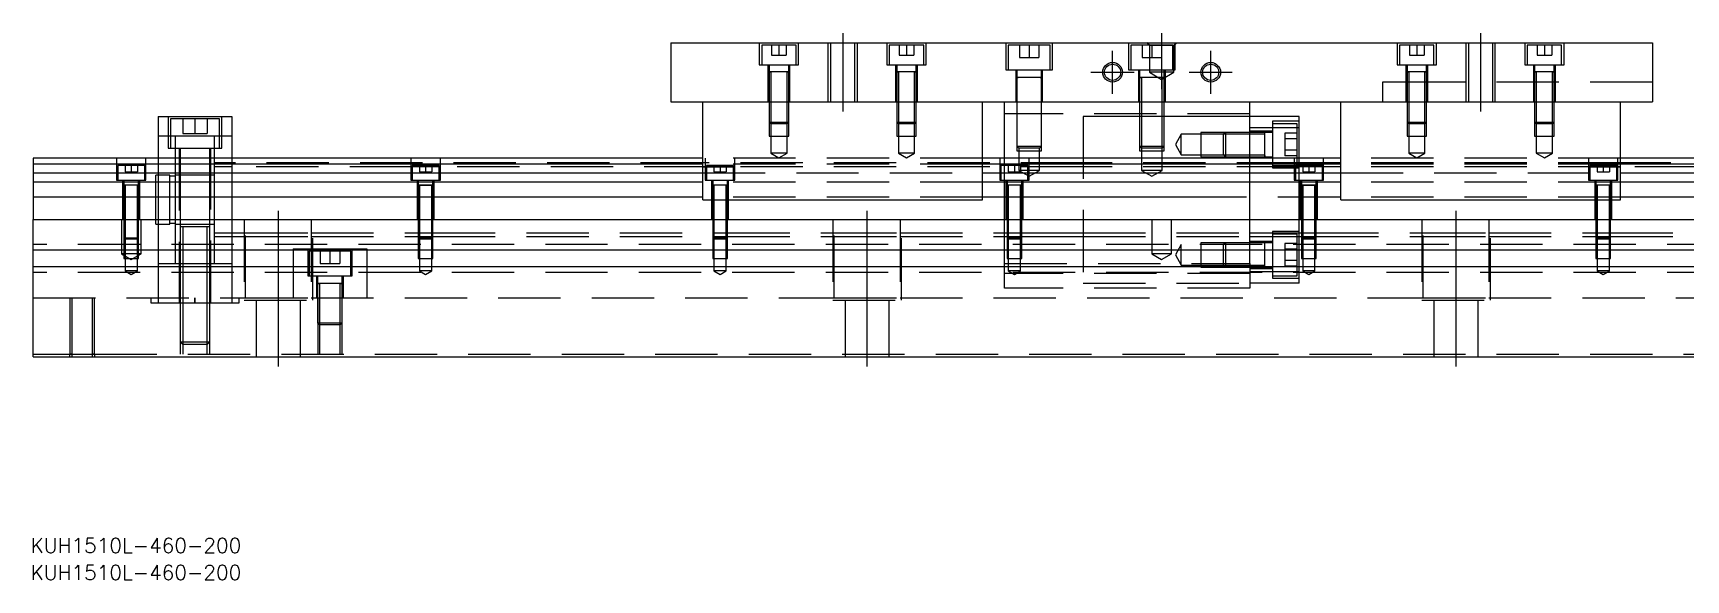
# Model space of a CAD drawing. Extents: x -12 to 673, y -283 to 102.
# Drawn here: x 0 to 336.8, y -282.5 to -171 of the extents above; entities that cross this region are included whole.
import ezdxf

# ---------------------------------------------------------------- set-up
doc = ezdxf.new("R2010")
doc.units = 0
doc.linetypes.add('CENTER', pattern=[50.8, 31.75, -6.35, 6.35, -6.35])
doc.linetypes.add('DASHED', pattern=[19.05, 12.7, -6.35])
doc.layers.get('0').update_dxf_attribs({"linetype": 'CONTINUOUS'})
doc.layers.add('CENTER', color=1, linetype='CENTER')
doc.styles.get("Standard").update_dxf_attribs({"font": 'txt.shx', "height": 3, "bigfont": 'bigfont.shx'})

# ---------------------------------------------------------------- blocks, each defined once
blk = doc.blocks.new('*U2')
at = {"color": 7, "linetype": 'CONTINUOUS'}
blk.add_text('KUH1510L-460-200', height=3, dxfattribs=at).set_placement((-0.52, -282.51))
blk = doc.blocks.new('*U3')
at = {"color": 7, "linetype": 'CONTINUOUS'}
blk.add_text('KUH1510L-460-200', height=3, dxfattribs=at).set_placement((-0.52, -276.97))

msp = doc.modelspace()

# ---------------------------------------------------------------- linework, layer by layer
at = {"color": 7, "linetype": 'CONTINUOUS'}
for p, q in [((130, -172.99), (330, -172.99)), ((130, -172.99), (130, -184.99)), ((330, -172.99), (330, -184.99)), ((201, -180.09), (200.499994, -180.09)), ((201.35, -180.09), (201, -180.09)), ((205, -180.09), (204.65, -180.09)), ((205.500006, -180.09), (205, -180.09)), ((130, -184.99), (330, -184.99)), ((136.5, -204.99), (136.5, -184.99)), ((193.5, -204.99), (193.5, -184.99)), ((198, -196.49), (198, -184.99)), ((248, -196.49), (248, -184.99)), ((266.5, -204.99), (266.5, -184.99)), ((323.5, -204.99), (323.5, -184.99)), ((25.5, -187.99), (25.5, -196.49)), ((25.5, -187.99), (40.5, -187.99)), ((40.5, -187.99), (40.5, -196.49)), ((258, -187.99), (248, -187.99)), ((258, -196.49), (258, -187.99)), ((0, -196.49), (0, -197.742272)), ((136.5, -196.49), (0, -196.49)), ((136.5, -197.742272), (0, -197.742272)), ((0, -197.742272), (0, -199.51668)), ((266.5, -196.49), (193.5, -196.49)), ((266.5, -197.742272), (193.5, -197.742272)), ((460, -196.49), (323.5, -196.49)), ((460, -197.742272), (323.5, -197.742272)), ((0, -199.51668), (136.5, -199.51668)), ((0, -199.51668), (0, -201.413076)), ((0, -201.413076), (0, -204.467372)), ((136.5, -201.413076), (0, -201.413076)), ((193.5, -199.51668), (266.5, -199.51668)), ((266.5, -201.413076), (193.5, -201.413076)), ((323.5, -199.51668), (460, -199.51668)), ((460, -201.413076), (323.5, -201.413076)), ((136.5, -204.467372), (0, -204.467372)), ((0, -204.467372), (0, -208.99)), ((136.5, -204.99), (193.5, -204.99)), ((241.5, -204.467372), (193.5, -204.467372)), ((266.5, -204.99), (323.5, -204.99)), ((460, -204.467372), (323.5, -204.467372)), ((0, -208.99), (460, -208.99)), ((0, -215.29), (0, -208.99)), ((261.25, -211.74), (261.5, -211.74)), ((460, -215.29), (0, -215.29)), ((0, -218.69), (0, -215.29)), ((0, -236.99), (0, -218.69)), ((460, -218.69), (0, -218.69)), ((251, -218.740006), (251, -218.69)), ((0, -236.99), (460, -236.99))]:
    msp.add_line(p, q, dxfattribs=at)
at = {"color": 3, "linetype": 'DASHED'}
for p, q in [((148, -172.99), (148, -177.49)), ((155.5, -173.49), (148.5, -173.49)), ((148.5, -173.49), (148.5, -177.49)), ((150.5, -173.49), (150.5, -175.49)), ((152, -173.49), (152, -175.49)), ((153.5, -173.49), (153.5, -175.49)), ((155.5, -177.49), (155.5, -173.49)), ((156, -177.49), (156, -172.99)), ((162.000006, -172.99), (162.000006, -184.99)), ((162.5, -172.99), (162.5, -184.99)), ((167.5, -184.99), (167.5, -172.99)), ((167.999994, -184.99), (167.999994, -172.99)), ((174, -172.99), (174, -177.49)), ((181.5, -173.49), (174.5, -173.49)), ((174.5, -173.49), (174.5, -177.49)), ((176.5, -173.49), (176.5, -175.49)), ((178, -173.49), (178, -175.49)), ((179.5, -173.49), (179.5, -175.49)), ((181.5, -177.49), (181.5, -173.49)), ((182, -177.49), (182, -172.99)), ((198.25, -172.99), (198.25, -178.49)), ((199.5, -173.49), (198.75, -173.49)), ((198.75, -173.49), (198.75, -178.49)), ((206.5, -173.49), (199.5, -173.49)), ((201, -173.49), (201, -175.99)), ((203, -173.49), (203, -175.49)), ((205, -173.49), (205, -175.99)), ((207.25, -173.49), (206.5, -173.49)), ((207.25, -178.49), (207.25, -173.49)), ((207.75, -178.49), (207.75, -172.99)), ((223.25, -172.99), (223.25, -178.49)), ((232.25, -173.49), (223.75, -173.49)), ((223.75, -173.49), (223.75, -178.49)), ((226, -173.49), (226, -175.99)), ((227.5, -173.49), (227, -172.99)), ((227.5, -173.49), (227.5, -178.99)), ((227.5, -173.49), (232.5, -173.49)), ((228, -173.49), (228, -175.99)), ((230, -173.49), (230, -175.99)), ((232.25, -178.49), (232.25, -173.49)), ((232.5, -173.49), (233, -172.99)), ((232.5, -178.99), (232.5, -173.49)), ((232.75, -178.49), (232.75, -172.99)), ((278, -172.99), (278, -177.49)), ((285.5, -173.49), (278.5, -173.49)), ((278.5, -173.49), (278.5, -177.49)), ((280.5, -173.49), (280.5, -175.49)), ((282, -173.49), (282, -175.49)), ((283.5, -173.49), (283.5, -175.49)), ((285.5, -177.49), (285.5, -173.49)), ((286, -177.49), (286, -172.99)), ((292.000006, -172.99), (292.000006, -184.99)), ((292.5, -172.99), (292.5, -184.99)), ((297.5, -184.99), (297.5, -172.99)), ((297.999994, -184.99), (297.999994, -172.99)), ((304, -172.99), (304, -177.49)), ((311.5, -173.49), (304.5, -173.49)), ((304.5, -173.49), (304.5, -177.49)), ((306.5, -173.49), (306.5, -175.49)), ((308, -173.49), (308, -175.49)), ((309.5, -173.49), (309.5, -175.49)), ((311.5, -177.49), (311.5, -173.49)), ((312, -177.49), (312, -172.99)), ((148, -177.49), (156, -177.49)), ((149.75, -177.49), (149.75, -184.99)), ((150, -177.49), (150, -178.89)), ((150.5, -175.49), (152, -175.49)), ((152, -175.49), (153.5, -175.49)), ((154, -178.89), (154, -177.49)), ((154.25, -184.99), (154.25, -177.49)), ((174, -177.49), (182, -177.49)), ((175.75, -177.49), (175.75, -184.99)), ((176, -177.49), (176, -178.89)), ((176.5, -175.49), (178, -175.49)), ((178, -175.49), (179.5, -175.49)), ((180, -178.89), (180, -177.49)), ((180.25, -184.99), (180.25, -177.49)), ((198.25, -178.49), (207.75, -178.49)), ((200.25, -178.49), (200.25, -184.99)), ((200.5, -178.49), (200.5, -180.09)), ((201, -175.99), (203, -175.99)), ((203, -175.49), (203, -175.99)), ((203, -175.99), (205, -175.99)), ((205.5, -180.09), (205.5, -178.49)), ((205.75, -184.99), (205.75, -178.49)), ((223.25, -178.49), (232.75, -178.49)), ((225.25, -178.49), (225.25, -184.99)), ((225.5, -178.49), (225.5, -180.09)), ((226, -175.99), (228, -175.99)), ((228, -175.99), (230, -175.99)), ((230.5, -180.09), (230.5, -178.49)), ((230.75, -184.99), (230.75, -178.49)), ((278, -177.49), (286, -177.49)), ((279.75, -177.49), (279.75, -184.99)), ((280, -177.49), (280, -178.89)), ((280.5, -175.49), (282, -175.49)), ((282, -175.49), (283.5, -175.49)), ((284, -178.89), (284, -177.49)), ((284.25, -184.99), (284.25, -177.49)), ((304, -177.49), (312, -177.49)), ((305.75, -177.49), (305.75, -184.99)), ((306, -177.49), (306, -178.89)), ((306.5, -175.49), (308, -175.49)), ((308, -175.49), (309.5, -175.49)), ((310, -178.89), (310, -177.49)), ((310.25, -184.99), (310.25, -177.49)), ((150, -178.885), (150, -178.89)), ((150, -178.89), (150.216462, -178.89)), ((150.216708, -178.89), (150, -178.89)), ((150, -178.89), (150, -178.895)), ((150, -178.89), (150, -184.99)), ((153.783332, -178.89), (150.216708, -178.89)), ((150.35, -178.89), (150.35, -184.99)), ((153.65, -184.99), (153.65, -178.89)), ((154, -178.89), (153.783332, -178.89)), ((153.783538, -178.89), (154, -178.89)), ((154, -178.89), (154, -178.885)), ((154, -178.895), (154, -178.89)), ((154, -184.99), (154, -178.89)), ((176, -178.885), (176, -178.89)), ((176, -178.89), (176.216462, -178.89)), ((176.216708, -178.89), (176, -178.89)), ((176, -178.89), (176, -178.895)), ((176, -178.89), (176, -184.99)), ((179.783332, -178.89), (176.216708, -178.89)), ((176.35, -178.89), (176.35, -184.99)), ((179.65, -184.99), (179.65, -178.89)), ((180, -178.89), (179.783332, -178.89)), ((179.783538, -178.89), (180, -178.89)), ((180, -178.89), (180, -178.885)), ((180, -178.895), (180, -178.89)), ((180, -184.99), (180, -178.89)), ((200.5, -180.085), (200.5, -180.09)), ((200.5, -180.09), (200.757448, -180.09)), ((200.757468, -180.09), (200.5, -180.09)), ((200.5, -180.09), (200.5, -180.095)), ((200.5, -180.09), (200.5, -184.99)), ((200.999654, -180.09), (200.757468, -180.09)), ((201.349616, -180.09), (200.999654, -180.09)), ((204.650424, -180.09), (201.349616, -180.09)), ((205.000386, -180.09), (204.650424, -180.09)), ((205.242552, -180.09), (205.000386, -180.09)), ((205.5, -180.09), (205.242552, -180.09)), ((205.242602, -180.09), (205.5, -180.09)), ((205.5, -180.09), (205.5, -180.085)), ((205.5, -180.095), (205.5, -180.09)), ((205.5, -184.99), (205.5, -180.09)), ((225.5, -180.085), (225.5, -180.09)), ((225.5, -180.09), (225.757448, -180.09)), ((225.757468, -180.09), (225.5, -180.09)), ((225.5, -180.09), (225.5, -184.99)), ((225.5, -180.09), (225.5, -180.095)), ((230.242552, -180.09), (225.757468, -180.09)), ((225.9, -180.09), (225.9, -184.99)), ((232.5, -178.99), (227.5, -178.99)), ((227.5, -178.99), (230, -180.433376)), ((230, -180.433376), (232.5, -178.99)), ((230.1, -184.99), (230.1, -180.09)), ((230.5, -180.09), (230.242552, -180.09)), ((230.242602, -180.09), (230.5, -180.09)), ((230.5, -180.09), (230.5, -180.085)), ((230.5, -184.99), (230.5, -180.09)), ((230.5, -180.095), (230.5, -180.09)), ((285, -180.99), (275, -180.99)), ((275, -180.99), (275, -184.99)), ((280, -178.885), (280, -178.89)), ((280, -178.89), (280.216462, -178.89)), ((280.216708, -178.89), (280, -178.89)), ((280, -178.89), (280, -178.895)), ((280, -178.89), (280, -184.99)), ((283.783332, -178.89), (280.216708, -178.89)), ((280.35, -178.89), (280.35, -184.99)), ((283.65, -184.99), (283.65, -178.89)), ((284, -178.89), (283.783332, -178.89)), ((283.783538, -178.89), (284, -178.89)), ((284, -178.89), (284, -178.885)), ((284, -178.895), (284, -178.89)), ((284, -184.99), (284, -178.89)), ((330, -180.99), (285, -180.99)), ((306, -178.885), (306, -178.89)), ((306, -178.89), (306.216462, -178.89)), ((306.216708, -178.89), (306, -178.89)), ((306, -178.89), (306, -178.895)), ((306, -178.89), (306, -184.99)), ((309.783332, -178.89), (306.216708, -178.89)), ((306.35, -178.89), (306.35, -184.99)), ((309.65, -184.99), (309.65, -178.89)), ((310, -178.89), (309.783332, -178.89)), ((309.783538, -178.89), (310, -178.89)), ((310, -178.89), (310, -178.885)), ((310, -178.895), (310, -178.89)), ((310, -184.99), (310, -178.89)), ((150, -184.99), (150, -189.14)), ((150.000006, -184.99), (150.000006, -189.140006)), ((150.35, -184.99), (150.35, -189.49)), ((153.65, -189.49), (153.65, -184.99)), ((153.999994, -189.140006), (153.999994, -184.99)), ((154, -189.14), (154, -184.99)), ((176, -184.99), (176, -189.14)), ((176.000006, -184.99), (176.000006, -189.140006)), ((176.35, -184.99), (176.35, -189.49)), ((179.65, -189.49), (179.65, -184.99)), ((179.999994, -189.140006), (179.999994, -184.99)), ((180, -189.14), (180, -184.99)), ((200.5, -184.99), (200.5, -194.09)), ((200.500006, -184.99), (200.500002, -194.09)), ((205.499998, -194.09), (205.499994, -184.99)), ((205.5, -194.09), (205.5, -184.99)), ((225.5, -184.99), (225.5, -194.09)), ((225.500006, -184.99), (225.500002, -194.09)), ((225.9, -184.99), (225.9, -194.49)), ((230.1, -194.49), (230.1, -184.99)), ((230.499998, -194.09), (230.499994, -184.99)), ((230.5, -194.09), (230.5, -184.99)), ((280, -184.99), (280, -189.14)), ((280.000006, -184.99), (280.000002, -189.14)), ((280.35, -184.99), (280.35, -189.49)), ((283.65, -189.49), (283.65, -184.99)), ((283.999998, -189.14), (283.999994, -184.99)), ((284, -189.14), (284, -184.99)), ((306, -184.99), (306, -189.14)), ((306.000006, -184.99), (306.000002, -189.14)), ((306.35, -184.99), (306.35, -189.49)), ((309.65, -189.49), (309.65, -184.99)), ((309.999998, -189.14), (309.999994, -184.99)), ((310, -189.14), (310, -184.99)), ((27.5, -187.99), (27.5, -194.49)), ((38, -188.49), (28, -188.49)), ((28, -188.49), (28, -194.49)), ((30.5, -188.49), (30.5, -191.49)), ((33, -188.49), (33, -191.49)), ((35.5, -188.49), (35.5, -191.49)), ((38, -194.49), (38, -188.49)), ((38.5, -194.49), (38.5, -187.99)), ((248, -187.49), (198, -187.49)), ((214, -187.99), (214, -221.99)), ((225.5, -187.99), (214, -187.99)), ((225.9, -187.99), (225.5, -187.99)), ((230.1, -187.99), (225.9, -187.99)), ((230.5, -187.99), (230.1, -187.99)), ((241.5, -187.99), (230.5, -187.99)), ((248, -187.99), (241.5, -187.99)), ((29, -191.99), (25.5, -191.99)), ((29, -194.49), (29, -191.99)), ((37, -191.99), (29, -191.99)), ((30.5, -191.49), (33, -191.49)), ((33, -191.49), (35.5, -191.49)), ((37, -194.49), (37, -191.99)), ((40.5, -191.99), (37, -191.99)), ((150, -189.14), (154, -189.14)), ((150, -189.14), (150.35, -189.49)), ((150.000006, -189.140006), (150.000006, -191.99)), ((150.000006, -191.99), (153.999994, -191.99)), ((153.65, -189.49), (150.35, -189.49)), ((150.35, -189.49), (150.35, -191.99)), ((150.35, -191.99), (150.35, -195.49)), ((153.65, -189.49), (154, -189.14)), ((153.65, -191.99), (153.65, -189.49)), ((153.65, -195.49), (153.65, -191.99)), ((153.999994, -191.99), (153.999994, -189.140006)), ((176, -189.14), (180, -189.14)), ((176, -189.14), (176.35, -189.49)), ((176.000006, -189.140006), (176.000006, -191.99)), ((176.000006, -191.99), (179.999994, -191.99)), ((179.65, -189.49), (176.35, -189.49)), ((176.35, -189.49), (176.35, -191.99)), ((176.35, -191.99), (176.35, -195.49)), ((179.65, -189.49), (180, -189.14)), ((179.65, -191.99), (179.65, -189.49)), ((179.65, -195.49), (179.65, -191.99)), ((179.999994, -191.99), (179.999994, -189.140006)), ((234, -191.64), (232.787564, -193.74)), ((234, -195.84), (234, -191.64)), ((238, -191.64), (234, -191.64)), ((238, -191.240006), (238, -196.239994)), ((241.5, -191.240006), (238, -191.240006)), ((242.6, -191.64), (238, -191.64)), ((242.999994, -191.240006), (241.5, -191.240006)), ((243, -191.24), (242.6, -191.64)), ((242.6, -195.84), (242.6, -191.64)), ((248, -191.64), (242.6, -191.64)), ((248, -191.240006), (242.999994, -191.240006)), ((243, -191.24), (243, -196.24)), ((248, -191.24), (243, -191.24)), ((255.000006, -190.293062), (248, -190.293062)), ((252.6, -190.99), (248, -190.99)), ((251, -191.24), (248, -191.24)), ((251, -191.64), (248, -191.64)), ((251, -191.24), (250.995, -191.24)), ((251, -191.497468), (251, -191.24)), ((251.005, -191.24), (251, -191.24)), ((252.6, -191.24), (251, -191.24)), ((251, -193.589954), (251, -191.497468)), ((252.6, -188.99), (252.6, -198.49)), ((258, -188.99), (252.6, -188.99)), ((257.6, -189.49), (252.6, -189.49)), ((255.35, -189.49), (255.000006, -189.49)), ((258, -190.293062), (255.000006, -190.293062)), ((255.1, -191.430598), (255.1, -192.5853)), ((257.6, -191.430598), (255.1, -191.430598)), ((257.6, -197.99), (257.6, -189.49)), ((280, -189.14), (284, -189.14)), ((280, -189.14), (280.35, -189.49)), ((280.000002, -189.14), (280.000006, -191.99)), ((280.000006, -191.99), (283.999994, -191.99)), ((283.65, -189.49), (280.35, -189.49)), ((280.35, -189.49), (280.35, -191.99)), ((280.35, -191.99), (280.35, -195.49)), ((283.65, -189.49), (284, -189.14)), ((283.65, -191.99), (283.65, -189.49)), ((283.65, -195.49), (283.65, -191.99)), ((283.999994, -191.99), (283.999998, -189.14)), ((306, -189.14), (310, -189.14)), ((306, -189.14), (306.35, -189.49)), ((306.000002, -189.14), (306.000006, -191.99)), ((306.000006, -191.99), (309.999994, -191.99)), ((309.65, -189.49), (306.35, -189.49)), ((306.35, -189.49), (306.35, -191.99)), ((306.35, -191.99), (306.35, -195.49)), ((309.65, -189.49), (310, -189.14)), ((309.65, -191.99), (309.65, -189.49)), ((309.65, -195.49), (309.65, -191.99)), ((309.999994, -191.99), (309.999998, -189.14)), ((27.5, -194.49), (38.5, -194.49)), ((29, -196.49), (29, -194.49)), ((29.75, -194.49), (29.75, -225.99)), ((30, -194.49), (30, -196.49)), ((36, -196.49), (36, -194.49)), ((36.25, -225.99), (36.25, -194.49)), ((37, -196.49), (37, -194.49)), ((200.5, -194.09), (205.5, -194.09)), ((200.5, -194.09), (200.9, -194.49)), ((200.500002, -194.09), (200.500006, -194.99)), ((200.500006, -194.99), (205.499994, -194.99)), ((205.1, -194.49), (200.9, -194.49)), ((200.9, -194.49), (200.9, -194.99)), ((200.9, -194.99), (200.9, -198.99)), ((205.1, -194.49), (205.5, -194.09)), ((205.1, -194.99), (205.1, -194.49)), ((205.1, -198.99), (205.1, -194.99)), ((205.499994, -194.99), (205.499998, -194.09)), ((225.5, -194.09), (230.5, -194.09)), ((225.5, -194.09), (225.9, -194.49)), ((225.500002, -194.09), (225.500006, -194.99)), ((225.500006, -194.99), (230.499994, -194.99)), ((230.1, -194.49), (225.9, -194.49)), ((225.9, -194.49), (225.9, -194.99)), ((225.9, -194.99), (225.9, -198.99)), ((230.1, -194.49), (230.5, -194.09)), ((230.1, -194.99), (230.1, -194.49)), ((230.1, -198.99), (230.1, -194.99)), ((230.499994, -194.99), (230.499998, -194.09)), ((232.787564, -193.74), (234, -195.84)), ((251, -193.94002), (251, -193.589954)), ((251, -195.982552), (251, -193.94002)), ((257.6, -192.5853), (255.1, -192.5853)), ((255.1, -192.5853), (255.1, -194.8947)), ((257.6, -194.8947), (255.1, -194.8947)), ((255.1, -194.8947), (255.1, -196.049402)), ((17, -196.49), (17, -200.99)), ((22.75, -197.99), (17.25, -197.99)), ((17.25, -197.99), (17.25, -200.99)), ((18.75, -197.99), (18.75, -199.29)), ((20, -197.99), (20, -199.29)), ((21.25, -197.99), (21.25, -199.29)), ((22.75, -200.99), (22.75, -197.99)), ((23, -200.99), (23, -196.49)), ((25.5, -196.49), (25.5, -208.99)), ((29, -204.99), (29, -196.49)), ((30, -196.49), (30, -208.99)), ((36, -208.99), (36, -196.49)), ((37, -204.99), (37, -196.49)), ((40.5, -197.49), (37, -197.49)), ((40.5, -198.24), (37, -198.24)), ((40.5, -196.49), (40.5, -208.99)), ((136.5, -197.49), (40.5, -197.49)), ((77.25, -198.24), (40.5, -198.24)), ((77, -196.49), (77, -200.99)), ((82.75, -197.99), (77.25, -197.99)), ((77.25, -197.99), (77.25, -200.99)), ((82.75, -198.24), (77.25, -198.24)), ((78.75, -197.99), (78.75, -199.29)), ((80, -197.99), (80, -199.29)), ((81.25, -197.99), (81.25, -199.29)), ((82.75, -200.99), (82.75, -197.99)), ((137.25, -198.24), (82.75, -198.24)), ((83, -200.99), (83, -196.49)), ((193.5, -196.49), (136.5, -196.49)), ((214, -197.49), (136.5, -197.49)), ((193.5, -197.742272), (136.5, -197.742272)), ((214, -198.24), (136.5, -198.24)), ((136.5, -198.24), (142.75, -198.24)), ((137, -196.49), (137, -200.99)), ((142.75, -197.99), (137.25, -197.99)), ((137.25, -197.99), (137.25, -200.99)), ((142.75, -198.24), (137.25, -198.24)), ((138.75, -197.99), (138.75, -199.29)), ((140, -197.99), (140, -199.29)), ((141.25, -197.99), (141.25, -199.29)), ((142.75, -200.99), (142.75, -197.99)), ((143, -200.99), (143, -196.49)), ((153.65, -195.49), (150.35, -195.49)), ((150.35, -195.49), (152, -196.442628)), ((152, -196.442628), (153.65, -195.49)), ((179.65, -195.49), (176.35, -195.49)), ((176.35, -195.49), (178, -196.442628)), ((178, -196.442628), (179.65, -195.49)), ((197, -196.49), (197, -200.99)), ((202.75, -197.99), (197.25, -197.99)), ((197.25, -197.99), (197.25, -200.99)), ((198, -200.99), (198, -196.49)), ((198.75, -197.99), (198.75, -199.29)), ((200, -197.99), (200, -199.29)), ((201.25, -197.99), (201.25, -199.29)), ((202.75, -200.99), (202.75, -197.99)), ((203, -200.99), (203, -196.49)), ((258, -197.49), (214, -197.49)), ((258, -198.24), (214, -198.24)), ((234, -195.84), (238, -195.84)), ((238, -195.84), (242.6, -195.84)), ((238, -196.239994), (243, -196.239994)), ((242.6, -195.84), (243, -196.24)), ((242.6, -195.84), (248, -195.84)), ((243, -196.239994), (248, -196.239994)), ((243, -196.24), (248, -196.239998)), ((248, -195.84), (251, -195.84)), ((248, -196.239998), (251.005, -196.24)), ((248, -204.99), (248, -196.49)), ((250.995, -196.24), (252.6, -196.24)), ((251, -196.24), (251, -195.982552)), ((251, -195.982602), (251, -196.24)), ((252.6, -197.99), (257.25, -197.99)), ((252.6, -198.49), (258, -198.49)), ((257.6, -196.049402), (255.1, -196.049402)), ((257, -196.49), (257, -200.99)), ((262.75, -197.99), (257.25, -197.99)), ((257.25, -197.99), (257.25, -200.99)), ((258, -200.99), (258, -196.49)), ((323.5, -197.49), (258, -197.49)), ((323.5, -198.24), (258, -198.24)), ((258.75, -197.99), (258.75, -199.29)), ((260, -197.99), (260, -199.29)), ((261.25, -197.99), (261.25, -199.29)), ((262.75, -200.99), (262.75, -197.99)), ((263, -200.99), (263, -196.49)), ((323.5, -196.49), (266.5, -196.49)), ((323.5, -197.742272), (266.5, -197.742272)), ((283.65, -195.49), (280.35, -195.49)), ((280.35, -195.49), (282, -196.442628)), ((282, -196.442628), (283.65, -195.49)), ((309.65, -195.49), (306.35, -195.49)), ((306.35, -195.49), (308, -196.442628)), ((308, -196.442628), (309.65, -195.49)), ((317, -196.49), (317, -200.99)), ((322.75, -197.99), (317.25, -197.99)), ((317.25, -197.99), (317.25, -200.99)), ((322.75, -198.24), (317.25, -198.24)), ((317.25, -198.24), (323.5, -198.24)), ((318.75, -197.99), (318.75, -199.29)), ((320, -197.99), (320, -199.29)), ((321.25, -197.99), (321.25, -199.29)), ((322.75, -200.99), (322.75, -197.99)), ((377.25, -198.24), (322.75, -198.24)), ((323, -200.99), (323, -196.49)), ((410, -197.49), (323.5, -197.49)), ((17, -200.99), (23, -200.99)), ((18.25, -200.99), (18.25, -208.99)), ((18.5, -200.99), (18.5, -201.99)), ((18.5, -201.985), (18.5, -201.99)), ((18.624678, -201.99), (18.5, -201.99)), ((18.5, -201.99), (18.5, -208.99)), ((18.5, -201.99), (18.5, -201.995)), ((19.998804, -201.99), (18.624678, -201.99)), ((18.75, -199.29), (20, -199.29)), ((18.75, -201.99), (18.75, -208.99)), ((21.37533, -201.99), (19.998804, -201.99)), ((20, -199.29), (21.25, -199.29)), ((21.25, -208.99), (21.25, -201.99)), ((21.5, -201.99), (21.37533, -201.99)), ((21.5, -201.99), (21.5, -200.99)), ((21.5, -201.99), (21.5, -201.985)), ((21.5, -208.99), (21.5, -201.99)), ((21.5, -201.995), (21.5, -201.99)), ((21.75, -208.99), (21.75, -200.99)), ((25, -204.99), (25, -199.99)), ((25.5, -199.99), (25, -199.99)), ((27.85, -199.99), (25.5, -199.99)), ((27.85, -204.99), (27.85, -199.99)), ((29, -200.19), (27.85, -200.19)), ((30, -199.99), (29, -199.99)), ((36, -199.99), (30, -199.99)), ((37, -199.99), (36, -199.99)), ((77, -200.99), (83, -200.99)), ((78.25, -200.99), (78.25, -208.99)), ((78.5, -200.99), (78.5, -201.99)), ((78.5, -201.985), (78.5, -201.99)), ((78.5, -201.99), (78.62467, -201.99)), ((78.624678, -201.99), (78.5, -201.99)), ((78.5, -201.99), (78.5, -201.995)), ((78.5, -201.99), (78.5, -208.99)), ((78.62467, -201.99), (81.375392, -201.99)), ((79.998804, -201.99), (78.624678, -201.99)), ((78.75, -199.29), (80, -199.29)), ((78.75, -201.99), (78.75, -208.99)), ((81.37533, -201.99), (79.998804, -201.99)), ((80, -199.29), (81.25, -199.29)), ((81.25, -208.99), (81.25, -201.99)), ((81.5, -201.99), (81.37533, -201.99)), ((81.375392, -201.99), (81.5, -201.99)), ((81.5, -201.99), (81.5, -200.99)), ((81.5, -201.99), (81.5, -201.985)), ((81.5, -201.995), (81.5, -201.99)), ((81.5, -208.99), (81.5, -201.99)), ((81.75, -208.99), (81.75, -200.99)), ((136.5, -199.51668), (193.5, -199.51668)), ((193.5, -201.413076), (136.5, -201.413076)), ((137, -200.99), (143, -200.99)), ((138.25, -200.99), (138.25, -208.99)), ((138.5, -200.99), (138.5, -201.99)), ((138.5, -201.985), (138.5, -201.99)), ((138.624678, -201.99), (138.5, -201.99)), ((138.5, -201.99), (138.5, -208.99)), ((138.5, -201.99), (138.5, -201.995)), ((139.998804, -201.99), (138.624678, -201.99)), ((138.75, -199.29), (140, -199.29)), ((138.75, -201.99), (138.75, -208.99)), ((141.37533, -201.99), (139.998804, -201.99)), ((140, -199.29), (141.25, -199.29)), ((141.25, -208.99), (141.25, -201.99)), ((141.5, -201.99), (141.37533, -201.99)), ((141.5, -201.99), (141.5, -200.99)), ((141.5, -201.99), (141.5, -201.985)), ((141.5, -208.99), (141.5, -201.99)), ((141.5, -201.995), (141.5, -201.99)), ((141.75, -208.99), (141.75, -200.99)), ((197, -200.99), (203, -200.99)), ((198, -204.99), (198, -200.99)), ((198.25, -200.99), (198.25, -208.99)), ((198.5, -200.99), (198.5, -201.99)), ((198.5, -201.985), (198.5, -201.99)), ((198.624678, -201.99), (198.5, -201.99)), ((198.5, -201.99), (198.5, -204.99)), ((198.5, -201.99), (198.5, -201.995)), ((199.998804, -201.99), (198.624678, -201.99)), ((198.75, -199.29), (200, -199.29)), ((198.75, -201.99), (198.75, -204.99)), ((201.37533, -201.99), (199.998804, -201.99)), ((200, -199.29), (201.25, -199.29)), ((205.1, -198.99), (200.9, -198.99)), ((200.9, -198.99), (203, -200.202436)), ((201.25, -204.99), (201.25, -201.99)), ((201.5, -201.99), (201.37533, -201.99)), ((201.5, -201.99), (201.5, -200.99)), ((201.5, -201.99), (201.5, -201.985)), ((201.5, -204.99), (201.5, -201.99)), ((201.5, -201.995), (201.5, -201.99)), ((201.75, -208.99), (201.75, -200.99)), ((203, -200.202436), (205.1, -198.99)), ((230.1, -198.99), (225.9, -198.99)), ((225.9, -198.99), (228, -200.202436)), ((228, -200.202436), (230.1, -198.99)), ((257, -200.99), (263, -200.99)), ((258, -204.99), (258, -200.99)), ((258.25, -200.99), (258.25, -208.99)), ((258.5, -200.99), (258.5, -201.99)), ((258.5, -201.985), (258.5, -201.99)), ((258.5, -201.99), (258.62467, -201.99)), ((258.624678, -201.99), (258.5, -201.99)), ((258.5, -201.99), (258.5, -201.995)), ((258.5, -201.99), (258.5, -204.99)), ((258.62467, -201.99), (261.375392, -201.99)), ((259.998804, -201.99), (258.624678, -201.99)), ((258.75, -199.29), (260, -199.29)), ((258.75, -201.99), (258.75, -204.99)), ((261.37533, -201.99), (259.998804, -201.99)), ((260, -199.29), (261.25, -199.29)), ((261.25, -204.99), (261.25, -201.99)), ((261.5, -201.99), (261.37533, -201.99)), ((261.375392, -201.99), (261.5, -201.99)), ((261.5, -201.99), (261.5, -200.99)), ((261.5, -201.99), (261.5, -201.985)), ((261.5, -201.995), (261.5, -201.99)), ((261.5, -204.99), (261.5, -201.99)), ((261.75, -208.99), (261.75, -200.99)), ((266.5, -199.51668), (323.5, -199.51668)), ((323.5, -201.413076), (266.5, -201.413076)), ((317, -200.99), (323, -200.99)), ((318.25, -200.99), (318.25, -208.99)), ((318.5, -200.99), (318.5, -201.99)), ((318.5, -201.985), (318.5, -201.99)), ((318.624678, -201.99), (318.5, -201.99)), ((318.5, -201.99), (318.5, -201.995)), ((318.5, -201.99), (318.5, -208.99)), ((319.998804, -201.99), (318.624678, -201.99)), ((318.75, -199.29), (320, -199.29)), ((318.75, -201.99), (318.75, -208.99)), ((321.37533, -201.99), (319.998804, -201.99)), ((320, -199.29), (321.25, -199.29)), ((321.25, -208.99), (321.25, -201.99)), ((321.5, -201.99), (321.37533, -201.99)), ((321.5, -201.99), (321.5, -200.99)), ((321.5, -201.99), (321.5, -201.985)), ((321.5, -201.995), (321.5, -201.99)), ((321.5, -208.99), (321.5, -201.99)), ((321.75, -208.99), (321.75, -200.99)), ((25, -208.99), (25, -204.99)), ((27.85, -208.99), (27.85, -204.99)), ((29, -208.99), (29, -204.99)), ((37, -208.99), (37, -204.99)), ((193.5, -204.467372), (136.5, -204.467372)), ((198, -208.99), (198, -204.99)), ((198.5, -204.99), (198.5, -208.99)), ((198.75, -204.99), (198.75, -208.99)), ((201.25, -208.99), (201.25, -204.99)), ((201.5, -208.99), (201.5, -204.99)), ((323.5, -204.467372), (241.5, -204.467372)), ((248, -208.99), (248, -204.99)), ((258, -208.99), (258, -204.99)), ((258.5, -204.99), (258.5, -208.99)), ((258.75, -204.99), (258.75, -208.99)), ((261.25, -208.99), (261.25, -204.99)), ((261.5, -208.99), (261.5, -204.99)), ((18, -208.99), (18, -215.99)), ((18.5, -208.99), (18.5, -212.74)), ((18.500006, -208.99), (18.500002, -212.74)), ((18.75, -208.99), (18.75, -212.99)), ((21.25, -212.99), (21.25, -208.99)), ((21.499998, -212.74), (21.499994, -208.99)), ((21.5, -212.74), (21.5, -208.99)), ((22, -215.99), (22, -208.99)), ((25, -209.99), (25, -208.99)), ((25, -209.99), (25.5, -209.99)), ((25.5, -208.99), (25.5, -215.29)), ((25.5, -209.99), (27.85, -209.99)), ((27.85, -209.99), (27.85, -208.99)), ((27.85, -209.79), (29, -209.79)), ((29, -215.29), (29, -208.99)), ((29, -209.99), (30, -209.99)), ((30, -208.99), (30, -210.49)), ((30, -209.99), (36, -209.99)), ((30, -210.485), (30, -210.49)), ((30.349602, -210.49), (30, -210.49)), ((30, -210.49), (30, -215.29)), ((30, -210.49), (30, -210.495)), ((35.65035, -210.49), (30.349602, -210.49)), ((30.5, -210.49), (30.5, -215.29)), ((35.5, -215.29), (35.5, -210.49)), ((36, -210.49), (35.65035, -210.49)), ((36, -210.49), (36, -208.99)), ((36, -209.99), (37, -209.99)), ((36, -210.49), (36, -210.485)), ((36, -215.29), (36, -210.49)), ((36, -210.495), (36, -210.49)), ((37, -215.29), (37, -208.99)), ((37, -211.74), (40.5, -211.74)), ((40.5, -208.99), (40.5, -215.29)), ((40.5, -211.74), (43.291796, -211.74)), ((43, -208.99), (43, -225.49)), ((43.291796, -224.99), (43.291796, -208.99)), ((43.291796, -211.74), (56.708204, -211.74)), ((56.708204, -208.99), (56.708204, -224.99)), ((56.708204, -211.74), (78.5, -211.74)), ((57, -225.49), (57, -208.99)), ((78.5, -208.99), (78.5, -212.74)), ((78.5, -211.74), (78.75, -211.74)), ((78.500006, -208.99), (78.500006, -212.740006)), ((78.75, -208.99), (78.75, -212.99)), ((78.75, -211.74), (81.25, -211.74)), ((81.25, -212.99), (81.25, -208.99)), ((81.25, -211.74), (81.5, -211.74)), ((81.499994, -212.740006), (81.499994, -208.99)), ((81.5, -212.74), (81.5, -208.99)), ((81.5, -211.74), (138.5, -211.74)), ((138.5, -208.99), (138.5, -212.74)), ((138.5, -211.74), (138.75, -211.74)), ((138.500006, -208.99), (138.500006, -212.740006)), ((138.75, -208.99), (138.75, -212.99)), ((138.75, -211.74), (141.25, -211.74)), ((141.25, -212.99), (141.25, -208.99)), ((141.25, -211.74), (141.5, -211.74)), ((141.499994, -212.740006), (141.499994, -208.99)), ((141.5, -212.74), (141.5, -208.99)), ((141.5, -211.74), (163.291796, -211.74)), ((163, -208.99), (163, -225.49)), ((163.291796, -224.99), (163.291796, -208.99)), ((163.291796, -211.74), (176.708204, -211.74)), ((176.708204, -208.99), (176.708204, -224.99)), ((176.708204, -211.74), (198, -211.74)), ((177, -225.49), (177, -208.99)), ((198, -215.29), (198, -208.99)), ((198, -211.74), (198.5, -211.74)), ((198.5, -208.99), (198.5, -212.74)), ((198.5, -211.74), (198.75, -211.74)), ((198.500006, -208.99), (198.500006, -212.740006)), ((198.75, -208.99), (198.75, -212.99)), ((198.75, -211.74), (201.25, -211.74)), ((201.25, -212.99), (201.25, -208.99)), ((201.25, -211.74), (201.5, -211.74)), ((201.499994, -212.740006), (201.499994, -208.99)), ((201.5, -212.74), (201.5, -208.99)), ((201.5, -211.74), (214, -211.74)), ((214, -211.74), (248, -211.74)), ((228, -208.99), (228, -215.99)), ((232, -215.99), (232, -208.99)), ((248, -215.29), (248, -208.99)), ((248, -211.74), (258, -211.74)), ((252.6, -211.49), (252.6, -220.99)), ((258, -211.49), (252.6, -211.49)), ((257.6, -211.99), (252.6, -211.99)), ((257.6, -215.29), (257.6, -211.99)), ((258, -215.29), (258, -208.99)), ((258, -211.74), (258.5, -211.74)), ((258.5, -208.99), (258.5, -212.74)), ((258.5, -211.74), (258.75, -211.74)), ((258.500006, -208.99), (258.500006, -212.740006)), ((258.75, -208.99), (258.75, -212.99)), ((258.75, -211.74), (261.25, -211.74)), ((261.25, -212.99), (261.25, -208.99)), ((261.499994, -212.740006), (261.499994, -208.99)), ((261.5, -212.74), (261.5, -208.99)), ((261.5, -211.74), (283.291796, -211.74)), ((283, -208.99), (283, -225.49)), ((283.291796, -224.99), (283.291796, -208.99)), ((283.291796, -211.74), (296.708204, -211.74)), ((296.708204, -208.99), (296.708204, -224.99)), ((296.708204, -211.74), (318.5, -211.74)), ((297, -225.49), (297, -208.99)), ((318.5, -208.99), (318.5, -212.74)), ((318.5, -211.74), (318.75, -211.74)), ((318.500006, -208.99), (318.500006, -212.740006)), ((318.75, -208.99), (318.75, -212.99)), ((318.75, -211.74), (321.25, -211.74)), ((321.25, -212.99), (321.25, -208.99)), ((321.25, -211.74), (321.5, -211.74)), ((321.499994, -212.740006), (321.499994, -208.99)), ((321.5, -212.74), (321.5, -208.99)), ((321.5, -211.74), (378.5, -211.74)), ((460, -214.14), (0, -214.14)), ((18.5, -212.74), (21.5, -212.74)), ((18.5, -212.74), (18.75, -212.99)), ((18.500002, -212.74), (18.500006, -215.29)), ((18.500006, -215.29), (18.500006, -216.99)), ((21.25, -212.99), (18.75, -212.99)), ((18.75, -212.99), (18.75, -216.99)), ((21.25, -212.99), (21.5, -212.74)), ((21.25, -216.99), (21.25, -212.99)), ((21.499994, -215.29), (21.499998, -212.74)), ((21.499994, -216.99), (21.499994, -215.29)), ((25.5, -215.29), (25.5, -218.69)), ((29, -217.99), (29, -215.29)), ((30, -215.29), (30, -218.69)), ((30.5, -215.29), (30.5, -218.69)), ((35.5, -218.69), (35.5, -215.29)), ((36, -218.69), (36, -215.29)), ((37, -212.49), (40.5, -212.49)), ((37, -217.99), (37, -215.29)), ((40.5, -212.49), (43.291796, -212.49)), ((40.5, -215.29), (40.5, -218.69)), ((43.291796, -212.49), (56.708204, -212.49)), ((53, -214.99), (53, -215.29)), ((53, -214.99), (56.708204, -214.99)), ((53, -215.29), (53, -218.69)), ((56, -214.99), (56, -220.49)), ((56.708204, -215.49), (56.25, -215.49)), ((56.25, -215.49), (56.25, -218.69)), ((56.708204, -212.49), (78.5, -212.49)), ((56.708204, -214.99), (68, -214.99)), ((64.75, -215.49), (56.708204, -215.49)), ((58.5, -215.49), (58.5, -217.99)), ((60.5, -215.49), (60.5, -217.99)), ((62.5, -215.49), (62.5, -217.99)), ((64.75, -218.69), (64.75, -215.49)), ((65, -220.49), (65, -214.99)), ((68, -214.99), (68, -215.29)), ((68, -215.29), (68, -218.69)), ((78.5, -212.49), (78.75, -212.49)), ((78.5, -212.74), (81.5, -212.74)), ((78.5, -212.74), (78.75, -212.99)), ((78.500006, -212.740006), (78.500006, -215.29)), ((78.500006, -215.29), (78.500006, -216.99)), ((78.75, -212.49), (81.25, -212.49)), ((81.25, -212.99), (78.75, -212.99)), ((78.75, -212.99), (78.75, -216.99)), ((81.25, -212.49), (81.5, -212.49)), ((81.25, -212.99), (81.5, -212.74)), ((81.25, -216.99), (81.25, -212.99)), ((81.499994, -215.29), (81.499994, -212.740006)), ((81.499994, -216.99), (81.499994, -215.29)), ((81.5, -212.49), (138.5, -212.49)), ((138.5, -212.49), (138.75, -212.49)), ((138.5, -212.74), (141.5, -212.74)), ((138.5, -212.74), (138.75, -212.99)), ((138.500006, -212.740006), (138.500006, -215.29)), ((138.500006, -215.29), (138.500006, -216.99)), ((138.75, -212.49), (141.25, -212.49)), ((141.25, -212.99), (138.75, -212.99)), ((138.75, -212.99), (138.75, -216.99)), ((141.25, -212.49), (141.5, -212.49)), ((141.25, -212.99), (141.5, -212.74)), ((141.25, -216.99), (141.25, -212.99)), ((141.499994, -215.29), (141.499994, -212.740006)), ((141.499994, -216.99), (141.499994, -215.29)), ((141.5, -212.49), (163.291796, -212.49)), ((163.291796, -212.49), (176.708204, -212.49)), ((176.708204, -212.49), (198, -212.49)), ((198, -212.49), (198.5, -212.49)), ((198, -217.99), (198, -215.29)), ((198.5, -212.49), (198.75, -212.49)), ((198.5, -212.74), (201.5, -212.74)), ((198.5, -212.74), (198.75, -212.99)), ((198.500006, -212.740006), (198.500006, -215.29)), ((198.500006, -215.29), (198.500006, -216.99)), ((198.75, -212.49), (201.25, -212.49)), ((201.25, -212.99), (198.75, -212.99)), ((198.75, -212.99), (198.75, -216.99)), ((201.25, -212.49), (201.5, -212.49)), ((201.25, -212.99), (201.5, -212.74)), ((201.25, -216.99), (201.25, -212.99)), ((201.499994, -215.29), (201.499994, -212.740006)), ((201.499994, -216.99), (201.499994, -215.29)), ((201.5, -212.49), (214, -212.49)), ((214, -212.489994), (248, -212.489994)), ((214, -212.49), (248, -212.49)), ((234, -214.14), (232.787564, -216.24)), ((234, -218.34), (234, -214.14)), ((238, -213.740006), (238, -218.739994)), ((243, -213.740006), (238, -213.740006)), ((243, -213.74), (242.6, -214.14)), ((242.6, -218.34), (242.6, -214.14)), ((243, -213.74), (243, -218.74)), ((248, -213.74), (243, -213.74)), ((248, -213.740006), (243, -213.740006)), ((248, -212.489994), (252.6, -212.489994)), ((248, -212.49), (252.6, -212.49)), ((252.6, -213.49), (248, -213.49)), ((251, -213.74), (248, -213.74)), ((248, -217.99), (248, -215.29)), ((251, -213.74), (250.995, -213.74)), ((251, -213.997468), (251, -213.74)), ((251.005, -213.74), (251, -213.74)), ((252.6, -213.74), (251, -213.74)), ((251, -215.28994), (251, -213.997468)), ((251, -216.089954), (251, -215.28994)), ((252.6, -212.489994), (257.6, -212.489994)), ((252.6, -212.49), (257.6, -212.49)), ((255.1, -213.930598), (255.1, -215.0853)), ((257.6, -213.930598), (255.1, -213.930598)), ((257.6, -215.0853), (255.1, -215.0853)), ((255.1, -215.0853), (255.1, -217.3947)), ((257.6, -212.489994), (258, -212.489994)), ((257.6, -212.49), (258, -212.49)), ((257.6, -218.69), (257.6, -215.29)), ((258, -212.49), (258.5, -212.49)), ((258, -218.69), (258, -215.29)), ((258.5, -212.49), (258.75, -212.49)), ((258.5, -212.74), (261.5, -212.74)), ((258.5, -212.74), (258.75, -212.99)), ((258.500006, -212.740006), (258.500006, -215.29)), ((258.500006, -215.29), (258.500006, -216.99)), ((258.75, -212.49), (261.25, -212.49)), ((261.25, -212.99), (258.75, -212.99)), ((258.75, -212.99), (258.75, -216.99)), ((261.25, -212.49), (261.5, -212.49)), ((261.25, -212.99), (261.5, -212.74)), ((261.25, -216.99), (261.25, -212.99)), ((261.499994, -215.29), (261.499994, -212.740006)), ((261.499994, -216.99), (261.499994, -215.29)), ((261.5, -212.49), (283.291796, -212.49)), ((283.291796, -212.49), (296.708204, -212.49)), ((296.708204, -212.49), (318.5, -212.49)), ((318.5, -212.49), (318.75, -212.49)), ((318.5, -212.74), (321.5, -212.74)), ((318.5, -212.74), (318.75, -212.99)), ((318.500006, -212.740006), (318.500006, -215.29)), ((318.500006, -215.29), (318.500006, -216.99)), ((318.75, -212.49), (321.25, -212.49)), ((321.25, -212.99), (318.75, -212.99)), ((318.75, -212.99), (318.75, -216.99)), ((321.25, -212.49), (321.5, -212.49)), ((321.25, -212.99), (321.5, -212.74)), ((321.25, -216.99), (321.25, -212.99)), ((321.499994, -215.29), (321.499994, -212.740006)), ((321.499994, -216.99), (321.499994, -215.29)), ((321.5, -212.49), (378.5, -212.49)), ((22, -215.99), (18, -215.99)), ((18, -215.99), (20, -217.1447)), ((18.500006, -216.99), (21.499994, -216.99)), ((18.75, -216.99), (18.75, -219.49)), ((20, -217.1447), (22, -215.99)), ((21.25, -219.49), (21.25, -216.99)), ((25.5, -217.99), (29, -217.99)), ((25.5, -218.69), (25.5, -225.99)), ((29, -217.99), (30, -217.99)), ((30, -217.99), (30.5, -217.99)), ((30, -218.69), (30, -225.99)), ((30.5, -217.99), (35.5, -217.99)), ((30.5, -218.69), (30.5, -225.99)), ((35.5, -217.99), (36, -217.99)), ((35.5, -225.99), (35.5, -218.69)), ((36, -217.99), (37, -217.99)), ((36, -225.99), (36, -218.69)), ((37, -217.99), (40.5, -217.99)), ((40.5, -218.69), (40.5, -225.99)), ((53, -218.69), (53, -224.99)), ((56.25, -218.69), (56.25, -220.49)), ((58.5, -217.99), (60.5, -217.99)), ((60.5, -217.99), (62.5, -217.99)), ((64.75, -220.49), (64.75, -218.69)), ((68, -218.69), (68, -224.99)), ((78.500006, -216.99), (81.499994, -216.99)), ((78.75, -216.99), (78.75, -219.49)), ((81.25, -219.49), (81.25, -216.99)), ((138.500006, -216.99), (141.499994, -216.99)), ((138.75, -216.99), (138.75, -219.49)), ((141.25, -219.49), (141.25, -216.99)), ((198, -217.99), (248, -217.99)), ((198, -218.69), (198, -217.99)), ((198, -222.99), (198, -218.69)), ((198.500006, -216.99), (201.499994, -216.99)), ((198.75, -216.99), (198.75, -219.49)), ((201.25, -219.49), (201.25, -216.99)), ((232, -215.99), (228, -215.99)), ((228, -215.99), (230, -217.1447)), ((230, -217.1447), (232, -215.99)), ((232.787564, -216.24), (234, -218.34)), ((234, -218.34), (238, -218.34)), ((238, -218.34), (242.6, -218.34)), ((238, -218.739994), (243, -218.739994)), ((242.6, -218.34), (248, -218.34)), ((242.6, -218.34), (243, -218.74)), ((243, -218.739994), (248, -218.739994)), ((243, -218.74), (248, -218.739998)), ((248, -217.99), (248, -218.69)), ((248, -218.34), (251, -218.34)), ((248, -218.69), (248, -222.99)), ((248, -218.739998), (251.005, -218.74)), ((250.995, -218.74), (252.6, -218.74)), ((251, -216.44002), (251, -216.089954)), ((251, -218.482552), (251, -216.44002)), ((251, -218.69059), (251, -218.482552)), ((251, -218.74), (251, -218.69059)), ((255.1, -217.3947), (255.1, -218.549402)), ((257.6, -217.3947), (255.1, -217.3947)), ((257.6, -218.549402), (255.1, -218.549402)), ((257.6, -220.49), (257.6, -218.69)), ((258, -219.686938), (258, -218.69)), ((258.500006, -216.99), (261.499994, -216.99)), ((258.75, -216.99), (258.75, -219.49)), ((261.25, -219.49), (261.25, -216.99)), ((318.500006, -216.99), (321.499994, -216.99)), ((318.75, -216.99), (318.75, -219.49)), ((321.25, -219.49), (321.25, -216.99)), ((460, -219.84), (0, -219.84)), ((21.25, -219.49), (18.75, -219.49)), ((18.75, -219.49), (20, -220.211688)), ((20, -220.211688), (21.25, -219.49)), ((56, -220.49), (65, -220.49)), ((57.75, -220.49), (57.75, -224.99)), ((58, -220.49), (58, -222.095)), ((58, -222.085), (58, -224.99)), ((58, -222.09), (58.257448, -222.09)), ((58.257468, -222.09), (58, -222.09)), ((62.742552, -222.09), (58.257468, -222.09)), ((58.4, -222.09), (58.4, -224.99)), ((62.6, -224.99), (62.6, -222.09)), ((63, -222.09), (62.742552, -222.09)), ((62.742602, -222.09), (63, -222.09)), ((63, -222.095), (63, -220.49)), ((63, -224.99), (63, -222.085)), ((63.25, -224.99), (63.25, -220.49)), ((81.25, -219.49), (78.75, -219.49)), ((78.75, -219.49), (80, -220.211688)), ((80, -220.211688), (81.25, -219.49)), ((141.25, -219.49), (138.75, -219.49)), ((138.75, -219.49), (140, -220.211688)), ((140, -220.211688), (141.25, -219.49)), ((248, -219.998332), (198, -219.998332)), ((201.25, -219.49), (198.75, -219.49)), ((198.75, -219.49), (200, -220.211688)), ((200, -220.211688), (201.25, -219.49)), ((214, -221.99), (248, -221.99)), ((248, -218.99), (252.6, -218.99)), ((258, -219.686938), (248, -219.686938)), ((258, -221.99), (248, -221.99)), ((252.6, -220.49), (257.6, -220.49)), ((252.6, -220.99), (258, -220.99)), ((258, -221.99), (258, -219.686938)), ((261.25, -219.49), (258.75, -219.49)), ((258.75, -219.49), (260, -220.211688)), ((260, -220.211688), (261.25, -219.49)), ((321.25, -219.49), (318.75, -219.49)), ((318.75, -219.49), (320, -220.211688)), ((320, -220.211688), (321.25, -219.49)), ((0, -224.99), (43.291796, -224.99)), ((7.500006, -224.99), (7.500006, -236.49)), ((7.9, -224.99), (12.1, -224.99)), ((7.9, -224.99), (7.9, -236.49)), ((12.1, -236.49), (12.1, -224.99)), ((12.499994, -236.49), (12.499994, -224.99)), ((24, -224.99), (24, -225.99)), ((33, -224.99), (33, -225.99)), ((33, -225.99), (33, -224.99)), ((42, -225.99), (42, -224.99)), ((43, -225.49), (57, -225.49)), ((43.291796, -224.99), (56.708204, -224.99)), ((43.291796, -224.99), (56.708204, -224.99)), ((45.5, -225.49), (45.5, -236.99)), ((54.5, -236.99), (54.5, -225.49)), ((56.708204, -224.99), (163.291796, -224.99)), ((58, -224.99), (58, -230.09)), ((58.000006, -224.99), (58.000006, -230.090006)), ((58.4, -224.99), (58.4, -230.49)), ((62.6, -230.49), (62.6, -224.99)), ((62.999994, -230.090006), (62.999994, -224.99)), ((63, -230.09), (63, -224.99)), ((163, -225.49), (177, -225.49)), ((163.291796, -224.99), (176.708204, -224.99)), ((163.291796, -224.99), (176.708204, -224.99)), ((165.5, -225.49), (165.5, -236.99)), ((174.5, -236.99), (174.5, -225.49)), ((176.708204, -224.99), (283.291796, -224.99)), ((248, -222.99), (198, -222.99)), ((283, -225.49), (297, -225.49)), ((283.291796, -224.99), (296.708204, -224.99)), ((283.291796, -224.99), (296.708204, -224.99)), ((285.5, -225.49), (285.5, -236.99)), ((294.5, -236.99), (294.5, -225.49)), ((296.708204, -224.99), (403.291796, -224.99)), ((24, -225.99), (33, -225.99)), ((30, -225.99), (30, -233.99)), ((30.000006, -225.99), (30.000006, -233.990006)), ((30.5, -225.99), (30.5, -234.49)), ((33, -225.99), (42, -225.99)), ((35.5, -234.49), (35.5, -225.99)), ((35.999994, -233.990006), (35.999994, -225.99)), ((36, -233.99), (36, -225.99)), ((58, -230.09), (63, -230.09)), ((58, -230.09), (58.4, -230.49)), ((58.000006, -230.090006), (58.000006, -236.49)), ((62.6, -230.49), (58.4, -230.49)), ((58.4, -230.49), (58.4, -236.49)), ((62.6, -230.49), (63, -230.09)), ((62.6, -236.49), (62.6, -230.49)), ((62.999994, -236.49), (62.999994, -230.090006)), ((30, -233.99), (36, -233.99)), ((30, -233.99), (30.5, -234.49)), ((30.000006, -233.990006), (30.000006, -236.49)), ((35.5, -234.49), (30.5, -234.49)), ((30.5, -234.49), (30.5, -236.49)), ((35.5, -234.49), (36, -233.99)), ((35.5, -236.49), (35.5, -234.49)), ((35.999994, -236.49), (35.999994, -233.990006)), ((0, -236.49), (7.500006, -236.49)), ((7.500006, -236.99), (7.500006, -236.49)), ((7.9, -236.49), (7.500006, -236.49)), ((7.500006, -236.49), (7.9, -236.49)), ((7.9, -236.49), (12.1, -236.49)), ((7.9, -236.49), (7.9, -236.99)), ((12.499994, -236.49), (12.1, -236.49)), ((12.1, -236.99), (12.1, -236.49)), ((12.1, -236.49), (12.499994, -236.49)), ((12.499994, -236.49), (12.499994, -236.99)), ((12.499994, -236.49), (460, -236.49))]:
    msp.add_line(p, q, dxfattribs=at)
at = {"color": 3, "linetype": 'CONTINUOUS'}
for centre in [(220, -178.99), (240, -178.99)]:
    msp.add_circle(centre, 2, dxfattribs=at)
at = {"color": 7, "linetype": 'CONTINUOUS'}
for centre in [(220, -178.99), (240, -178.99)]:
    msp.add_circle(centre, 1.65, dxfattribs=at)
at = {"layer": 'CENTER', "color": 1, "linetype": 'CENTER'}
for p, q in [((165, -170.99), (165, -186.99)), ((230, -170.99), (230, -182.433376)), ((295, -170.99), (295, -186.99)), ((220, -183.39), (220, -174.59)), ((240, -183.39), (240, -174.59)), ((215.6, -178.99), (224.4, -178.99)), ((235.6, -178.99), (244.4, -178.99)), ((50, -238.99), (50, -206.99)), ((170, -238.99), (170, -206.99)), ((290, -238.99), (290, -206.99))]:
    msp.add_line(p, q, dxfattribs=at)

# ---------------------------------------------------------------- block references
at = {"color": 7, "linetype": 'CONTINUOUS'}
for name in ['*U3', '*U2']:
    msp.add_blockref(name, (0, 0), dxfattribs=at)

doc.saveas('drawing.dxf')
